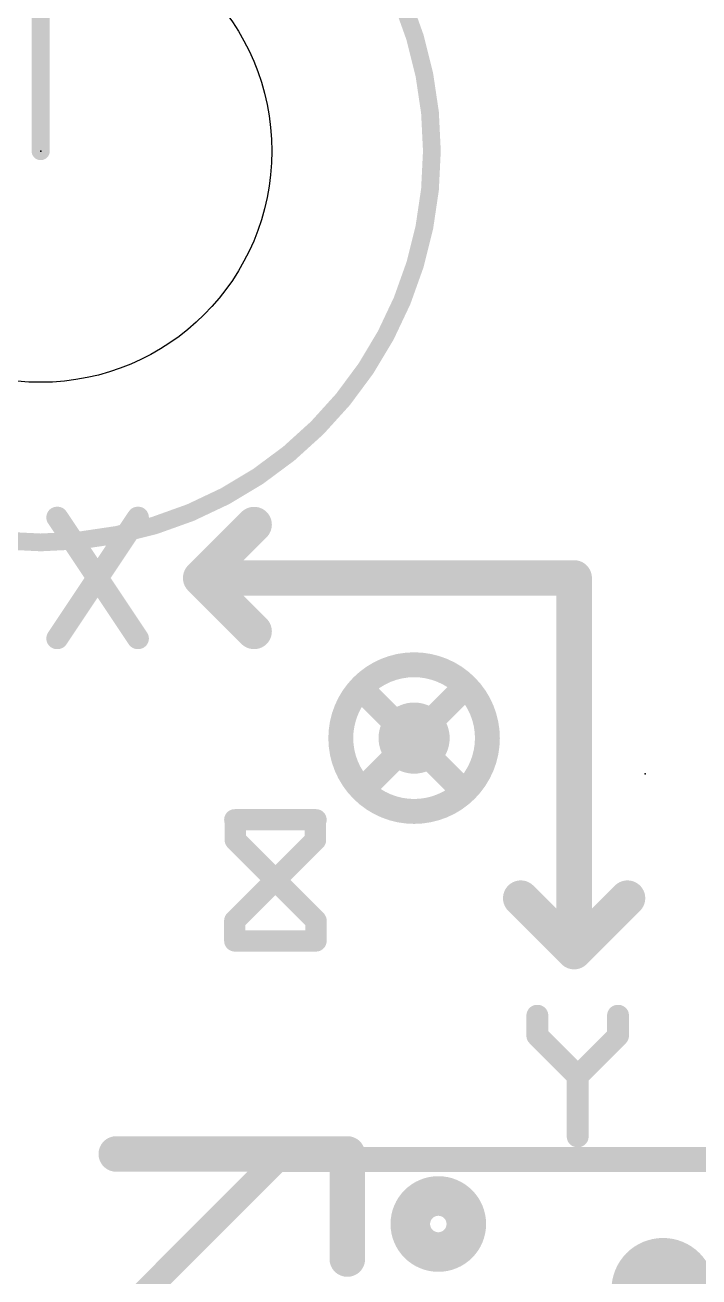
# Model space of a CAD drawing. Extents: x -36 to 72, y -11 to 34.
# Drawn here: x 2.43 to 7.24, y 14.82 to 23.76 of the extents above; entities that cross this region are included whole.
import ezdxf

# ---------------------------------------------------------------- set-up
doc = ezdxf.new("R2010")
doc.units = 0
for name, color, linetype in [('1', 12, 'CONTINUOUS'), ('18', 110, 'CONTINUOUS'), ('20', 53, 'CONTINUOUS'), ('21', 41, 'CONTINUOUS'), ('22', 40, 'CONTINUOUS'), ('23', 53, 'CONTINUOUS'), ('39', 12, 'CONTINUOUS'), ('47', 253, 'CONTINUOUS')]:
    doc.layers.add(name, color=color, linetype=linetype)

# ---------------------------------------------------------------- blocks, each defined once
blk = doc.blocks.new('ROUNDV')
at = {"const_width": 0.5}
blk.add_lwpolyline([(0, -0.25, 1), (0, 0.25, 1), (0, -0.25)], format="xyb", dxfattribs=at)

msp = doc.modelspace()

# ---------------------------------------------------------------- linework, layer by layer
at = {"layer": '1', "const_width": 0.1778}
for points in [[(4.23, 15.66), (2.54, 13.97)], [(8.89, 15.66), (4.23, 15.66)]]:
    msp.add_lwpolyline(points, dxfattribs=at)
at = {"layer": '1', "const_width": 0.0889}
for points in [[(4.23, 15.7044, 1), (4.23, 15.6156)], [(4.2614, 15.6286, 1), (4.1986, 15.6914)]]:
    msp.add_lwpolyline(points, format="xyb", dxfattribs=at)
at = {"layer": '20'}
msp.add_circle((2.54, 22.86), 1.651, dxfattribs=at)
at = {"layer": '21'}
for points, const_width in [([(2.6881, 20.2657, 1), (2.6247, 20.2234)], 0.0762), ([(3.2644, 20.2234, 1), (3.201, 20.2657)], 0.0762), ([(4.1089, 20.1481, 1), (4.0191, 20.2379)], 0.127), ([(3.683, 19.8755, 1), (3.683, 19.7485)], 0.127), ([(3.7279, 19.8569, 1), (3.6381, 19.7671)], 0.127), ([(6.4135, 19.812, 1), (6.2865, 19.812)], 0.127), ([(6.35, 19.7485, 1), (6.35, 19.8755)], 0.127), ([(3.6381, 19.8569, 1), (3.7279, 19.7671)], 0.127), ([(4.0191, 19.3861, 1), (4.1089, 19.4759)], 0.127), ([(2.6247, 19.4013, 1), (2.6881, 19.3591)], 0.0762), ([(3.201, 19.3591, 1), (3.2644, 19.4013)], 0.0762), ([(5.207, 18.1454, 1), (5.207, 19.1926, 1), (5.207, 18.1454)], 0.1778), ([(5.207, 18.542, 1), (5.207, 18.796, 1), (5.207, 18.542)], 0.254), ([(3.9264, 18.1236, 1), (3.9264, 18.0474)], 0.0762), ([(4.5408, 18.0855, 1), (4.4646, 18.0855)], 0.0762), ([(4.5027, 18.0474, 1), (4.5027, 18.1236)], 0.0762), ([(4.4646, 17.9415, 1), (4.5408, 17.9415)], 0.0762), ([(4.5296, 17.9145, 1), (4.4757, 17.9684)], 0.0762), ([(6.0139, 17.5709, 1), (5.9241, 17.4811)], 0.127), ([(6.7759, 17.4811, 1), (6.6861, 17.5709)], 0.127), ([(3.9645, 17.3653, 1), (3.8883, 17.3653)], 0.0762), ([(3.8995, 17.3922, 1), (3.9534, 17.3383)], 0.0762), ([(3.9264, 17.2593, 1), (3.9264, 17.1831)], 0.0762), ([(3.8883, 17.2212, 1), (3.9645, 17.2212)], 0.0762), ([(4.5027, 17.1831, 1), (4.5027, 17.2593)], 0.0762), ([(6.3051, 17.1899, 1), (6.3949, 17.1001)], 0.127), ([(6.3051, 17.1001, 1), (6.3949, 17.1899)], 0.127), ([(6.2865, 17.145, 1), (6.4135, 17.145)], 0.127), ([(6.1235, 16.6885, 1), (6.0473, 16.6885)], 0.0762), ([(6.6998, 16.6885, 1), (6.6236, 16.6885)], 0.0762), ([(6.1124, 16.5714, 1), (6.0585, 16.5175)], 0.0762), ([(6.0473, 16.5445, 1), (6.1235, 16.5445)], 0.0762), ([(6.6236, 16.5445, 1), (6.6998, 16.5445)], 0.0762), ([(6.6886, 16.5175, 1), (6.6347, 16.5714)], 0.0762), ([(6.3466, 16.2833, 1), (6.4005, 16.2294)], 0.0762), ([(6.4117, 16.2564, 1), (6.3355, 16.2564)], 0.0762), ([(6.3466, 16.2294, 1), (6.4005, 16.2833)], 0.0762), ([(3.08, 15.7635, 1), (3.08, 15.6365)], 0.127), ([(4.7935, 15.7, 1), (4.6665, 15.7)], 0.127), ([(4.73, 15.6365, 1), (4.73, 15.7635)], 0.127), ([(6.3355, 15.8242, 1), (6.4117, 15.8242)], 0.0762), ([(5.38, 15.0586, 1), (5.38, 15.3414, 1), (5.38, 15.0586)], 0.4), ([(4.6665, 14.95, 1), (4.7935, 14.95)], 0.127)]:
    msp.add_lwpolyline(points, format="xyb", dxfattribs=dict(at, const_width=const_width))
for points, const_width in [([(2.6564, 20.2445), (3.2327, 19.3802)], 0.1524), ([(3.2327, 20.2445), (2.6564, 19.3802)], 0.1524), ([(3.683, 19.812), (4.064, 20.193)], 0.254), ([(3.683, 19.812), (6.35, 19.812)], 0.254), ([(3.683, 19.812), (4.064, 19.431)], 0.254), ([(6.35, 17.145), (6.35, 19.812)], 0.254), ([(3.9264, 18.0855), (4.5027, 18.0855)], 0.1524), ([(4.5027, 18.0855), (4.5027, 17.9415)], 0.1524), ([(4.5027, 17.9415), (3.9264, 17.3653)], 0.1524), ([(6.35, 17.145), (5.969, 17.526)], 0.254), ([(6.35, 17.145), (6.731, 17.526)], 0.254), ([(3.9264, 17.3653), (3.9264, 17.2212)], 0.1524), ([(3.9264, 17.2212), (4.5027, 17.2212)], 0.1524), ([(6.0854, 16.6885), (6.0854, 16.5445)], 0.1524), ([(6.6617, 16.5445), (6.6617, 16.6885)], 0.1524), ([(6.0854, 16.5445), (6.3736, 16.2564)], 0.1524), ([(6.3736, 16.2564), (6.6617, 16.5445)], 0.1524), ([(6.3736, 16.2564), (6.3736, 15.8242)], 0.1524), ([(3.08, 15.7), (4.73, 15.7)], 0.254), ([(4.73, 15.7), (4.73, 14.95)], 0.254)]:
    msp.add_lwpolyline(points, dxfattribs=dict(at, const_width=const_width))
at = {"layer": '22'}
for points, const_width in [([(2.6918, 20.2657, 1), (2.6284, 20.2234)], 0.0762), ([(3.2681, 20.2234, 1), (3.2047, 20.2657)], 0.0762), ([(4.1089, 20.1481, 1), (4.0191, 20.2379)], 0.127), ([(3.683, 19.8755, 1), (3.683, 19.7485)], 0.127), ([(3.7279, 19.8569, 1), (3.6381, 19.7671)], 0.127), ([(6.4135, 19.812, 1), (6.2865, 19.812)], 0.127), ([(6.35, 19.7485, 1), (6.35, 19.8755)], 0.127), ([(3.6381, 19.8569, 1), (3.7279, 19.7671)], 0.127), ([(4.0191, 19.3861, 1), (4.1089, 19.4759)], 0.127), ([(2.6284, 19.4013, 1), (2.6918, 19.3591)], 0.0762), ([(3.2047, 19.3591, 1), (3.2681, 19.4013)], 0.0762), ([(5.207, 18.1454, 1), (5.207, 19.1926, 1), (5.207, 18.1454)], 0.1778), ([(4.9082, 19.0052, 1), (4.8454, 18.9424)], 0.0889), ([(5.5432, 18.9424, 1), (5.4804, 19.0052)], 0.0889), ([(4.8454, 18.3702, 1), (4.9082, 18.3074)], 0.0889), ([(5.4804, 18.3074, 1), (5.5432, 18.3702)], 0.0889), ([(3.9301, 18.1236, 1), (3.9301, 18.0474)], 0.0762), ([(3.9682, 18.0855, 1), (3.892, 18.0855)], 0.0762), ([(4.5064, 18.0474, 1), (4.5064, 18.1236)], 0.0762), ([(3.9571, 17.9684, 1), (3.9032, 17.9145)], 0.0762), ([(3.892, 17.9415, 1), (3.9682, 17.9415)], 0.0762), ([(6.0139, 17.5709, 1), (5.9241, 17.4811)], 0.127), ([(6.7759, 17.4811, 1), (6.6861, 17.5709)], 0.127), ([(4.5445, 17.3653, 1), (4.4683, 17.3653)], 0.0762), ([(4.4794, 17.3383, 1), (4.5333, 17.3922)], 0.0762), ([(3.9301, 17.2593, 1), (3.9301, 17.1831)], 0.0762), ([(4.4683, 17.2212, 1), (4.5445, 17.2212)], 0.0762), ([(4.5064, 17.1831, 1), (4.5064, 17.2593)], 0.0762), ([(6.3051, 17.1899, 1), (6.3949, 17.1001)], 0.127), ([(6.3051, 17.1001, 1), (6.3949, 17.1899)], 0.127), ([(6.2865, 17.145, 1), (6.4135, 17.145)], 0.127), ([(6.1272, 16.6885, 1), (6.051, 16.6885)], 0.0762), ([(6.7035, 16.6885, 1), (6.6273, 16.6885)], 0.0762), ([(6.1161, 16.5714, 1), (6.0622, 16.5175)], 0.0762), ([(6.051, 16.5445, 1), (6.1272, 16.5445)], 0.0762), ([(6.6273, 16.5445, 1), (6.7035, 16.5445)], 0.0762), ([(6.6923, 16.5175, 1), (6.6384, 16.5714)], 0.0762), ([(6.4153, 16.2564, 1), (6.3391, 16.2564)], 0.0762), ([(6.3503, 16.2833, 1), (6.4042, 16.2294)], 0.0762), ([(6.3503, 16.2294, 1), (6.4042, 16.2833)], 0.0762), ([(6.3391, 15.8242, 1), (6.4153, 15.8242)], 0.0762)]:
    msp.add_lwpolyline(points, format="xyb", dxfattribs=dict(at, const_width=const_width))
for points, const_width in [([(3.2364, 20.2445), (2.6601, 19.3802)], 0.1524), ([(2.6601, 20.2445), (3.2364, 19.3802)], 0.1524), ([(3.683, 19.812), (4.064, 20.193)], 0.254), ([(3.683, 19.812), (6.35, 19.812)], 0.254), ([(3.683, 19.812), (4.064, 19.431)], 0.254), ([(6.35, 17.145), (6.35, 19.812)], 0.254), ([(4.8768, 18.9738), (5.5118, 18.3388)], 0.1778), ([(5.5118, 18.9738), (4.8768, 18.3388)], 0.1778), ([(4.5064, 18.0855), (3.9301, 18.0855)], 0.1524), ([(3.9301, 18.0855), (3.9301, 17.9415)], 0.1524), ([(3.9301, 17.9415), (4.5064, 17.3653)], 0.1524), ([(6.35, 17.145), (5.969, 17.526)], 0.254), ([(6.35, 17.145), (6.731, 17.526)], 0.254), ([(4.5064, 17.3653), (4.5064, 17.2212)], 0.1524), ([(4.5064, 17.2212), (3.9301, 17.2212)], 0.1524), ([(6.0891, 16.5445), (6.0891, 16.6885)], 0.1524), ([(6.6654, 16.6885), (6.6654, 16.5445)], 0.1524), ([(6.3772, 16.2564), (6.0891, 16.5445)], 0.1524), ([(6.6654, 16.5445), (6.3772, 16.2564)], 0.1524), ([(6.3772, 16.2564), (6.3772, 15.8242)], 0.1524)]:
    msp.add_lwpolyline(points, dxfattribs=dict(at, const_width=const_width))
at = {"layer": '23'}
for p in [(2.54, 22.86), (6.858, 18.415)]:
    msp.add_point(p, dxfattribs=at)
at = {"layer": '39', "const_width": 0.127}
msp.add_lwpolyline([(2.54, 20.066, 1), (2.54, 25.654, 1), (2.54, 20.066)], format="xyb", dxfattribs=at)
at = {"layer": '47', "const_width": 0.13}
msp.add_lwpolyline([(2.54, 22.86), (2.54, 33.7)], dxfattribs=at)
at = {"layer": '47', "const_width": 0.065}
msp.add_lwpolyline([(2.5075, 22.86, 1), (2.5725, 22.86)], format="xyb", dxfattribs=at)

# ---------------------------------------------------------------- block references
at = {"layer": '18', "xscale": 0.7366, "yscale": 0.7366}
msp.add_blockref('ROUNDV', (6.985, 14.732), dxfattribs=at)
msp.add_blockref('ROUNDV', (6.985, 14.732), dxfattribs=at)

doc.saveas('drawing.dxf')
